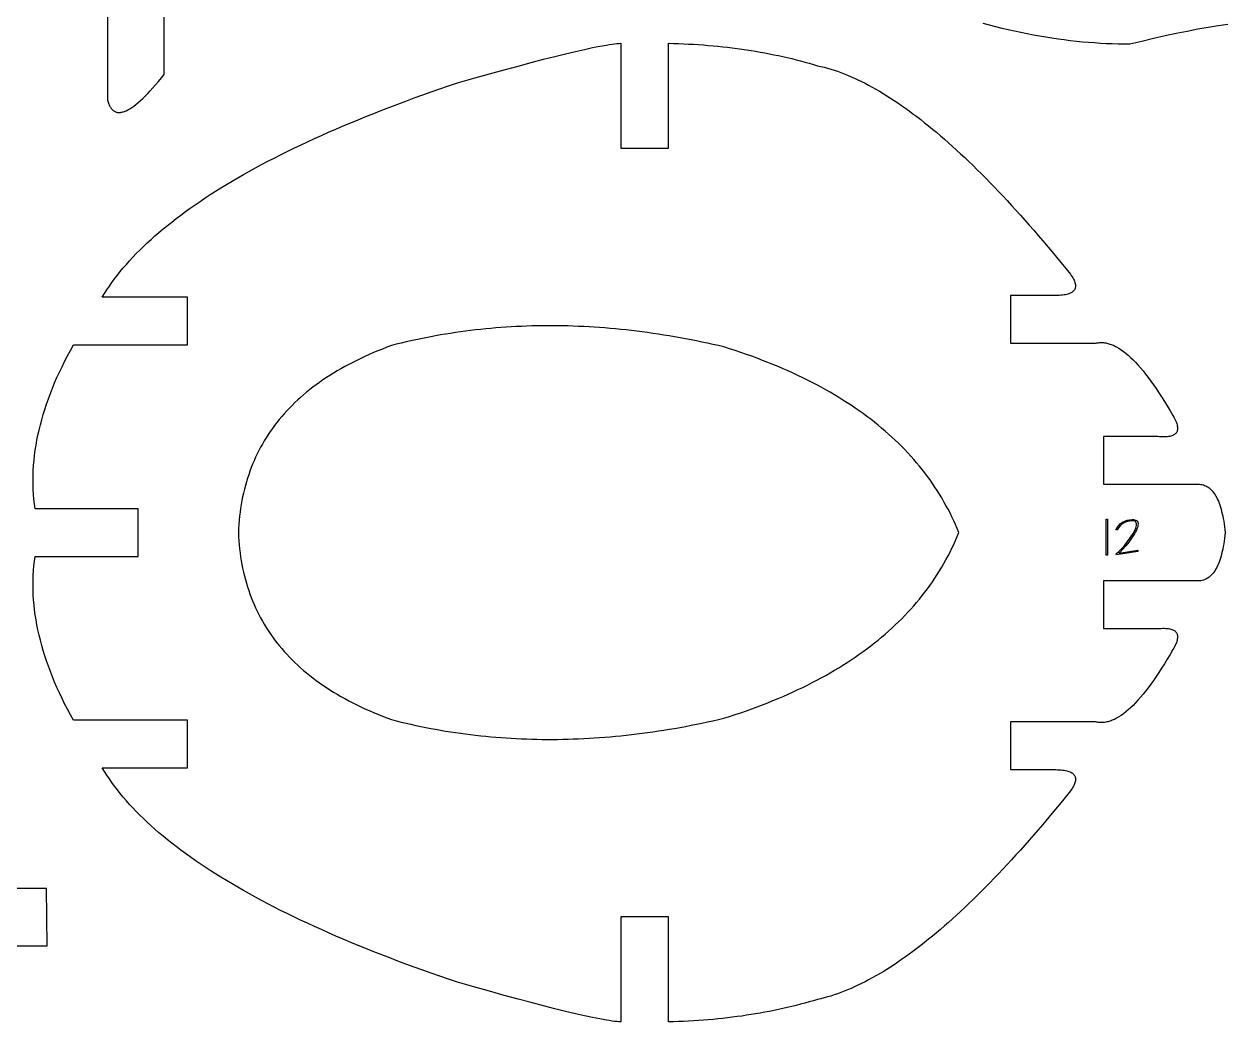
# Model space of a CAD drawing. Extents: x 0.3 to 47.7, y 0.3 to 6.
# Drawn here: x 3.728 to 6.908, y 0.287 to 2.922 of the extents above; entities that cross this region are included whole.
import ezdxf

# ---------------------------------------------------------------- set-up
doc = ezdxf.new("R2010")
doc.units = 0
doc.header["$MEASUREMENT"] = 0
doc.layers.get('0').update_dxf_attribs({"linetype": 'CONTINUOUS'})
doc.layers.add('NUMBERS', color=1, linetype='CONTINUOUS')

msp = doc.modelspace()

# ---------------------------------------------------------------- linework, layer by layer
for points in [[(3.9489, 3.3372), (3.9489, 2.7217), (3.9505, 2.7163), (3.9522, 2.7114), (3.9531, 2.7091), (3.9541, 2.707), (3.9552, 2.705), (3.9563, 2.7031), (3.9574, 2.7013), (3.9586, 2.6996), (3.9599, 2.6981), (3.9612, 2.6967), (3.9625, 2.6954), (3.9639, 2.6942), (3.9654, 2.6931), (3.9669, 2.6922), (3.9685, 2.6914), (3.9701, 2.6907), (3.9717, 2.6901), (3.9734, 2.6897), (3.9752, 2.6893), (3.977, 2.6891), (3.9789, 2.6891), (3.9808, 2.6891), (3.9827, 2.6892), (3.9847, 2.6895), (3.9868, 2.6899), (3.9889, 2.6904), (3.9911, 2.6911), (3.9933, 2.6918), (3.9956, 2.6927), (3.9979, 2.6937), (4.0027, 2.6961), (4.0077, 2.6989), (4.0128, 2.7023), (4.0182, 2.7061), (4.0238, 2.7104), (4.0296, 2.7152), (4.0356, 2.7205), (4.0419, 2.7262), (4.0483, 2.7325), (4.0549, 2.7392), (4.0617, 2.7464), (4.0687, 2.7541), (4.0759, 2.7623), (4.0834, 2.7709), (4.091, 2.7801), (4.0988, 2.7897), (4.0988, 3.2699)], [(6.2609, 2.9248), (6.2779, 2.9204), (6.2948, 2.9161), (6.3116, 2.912), (6.3283, 2.9081), (6.345, 2.9043), (6.3616, 2.9008), (6.3782, 2.8975), (6.3947, 2.8943), (6.4111, 2.8914), (6.4274, 2.8886), (6.4437, 2.886), (6.4599, 2.8836), (6.4761, 2.8815), (6.4921, 2.8795), (6.5082, 2.8776), (6.5241, 2.876), (6.54, 2.8746), (6.5558, 2.8734), (6.5715, 2.8723), (6.5872, 2.8714), (6.6028, 2.8708), (6.6183, 2.8703), (6.6338, 2.87), (6.6491, 2.8699), (6.681, 2.8777), (6.7121, 2.8851), (6.7425, 2.8919), (6.772, 2.8983), (6.8008, 2.9041), (6.8289, 2.9095), (6.8562, 2.9143), (6.8827, 2.9187), (6.8957, 2.9207), (6.9085, 2.9226)], [(3.4053, 0.4888), (3.789, 0.4888), (3.7872, 0.6397), (3.4053, 0.6397)]]:
    msp.add_lwpolyline(points)
for points in [[(6.4538, 0.9537), (6.4586, 0.9536), (6.4631, 0.9534), (6.4675, 0.9531), (6.4716, 0.9526), (6.4755, 0.9521), (6.4791, 0.9515), (6.4825, 0.9507), (6.4857, 0.9499), (6.4886, 0.9489), (6.4913, 0.9478), (6.4938, 0.9467), (6.4961, 0.9454), (6.4981, 0.944), (6.4999, 0.9425), (6.5014, 0.9409), (6.5027, 0.9392), (6.5038, 0.9374), (6.5047, 0.9355), (6.5053, 0.9334), (6.5057, 0.9313), (6.5058, 0.9291), (6.5057, 0.9267), (6.5054, 0.9243), (6.5049, 0.9217), (6.5041, 0.919), (6.5031, 0.9162), (6.5019, 0.9134), (6.5004, 0.9104), (6.4987, 0.9073), (6.4968, 0.9041), (6.4946, 0.9007), (6.4922, 0.8973), (6.4677, 0.867), (6.4434, 0.8376), (6.4193, 0.809), (6.4073, 0.795), (6.3954, 0.7813), (6.3836, 0.7677), (6.3718, 0.7544), (6.3601, 0.7412), (6.3485, 0.7283), (6.3369, 0.7156), (6.3253, 0.7031), (6.3139, 0.6908), (6.3024, 0.6787), (6.2911, 0.6669), (6.2798, 0.6552), (6.2686, 0.6438), (6.2574, 0.6325), (6.2463, 0.6215), (6.2352, 0.6107), (6.2242, 0.6001), (6.2133, 0.5897), (6.2024, 0.5795), (6.1916, 0.5695), (6.1808, 0.5598), (6.1701, 0.5502), (6.1595, 0.5409), (6.1489, 0.5317), (6.1384, 0.5228), (6.1279, 0.5141), (6.1175, 0.5056), (6.1072, 0.4973), (6.0969, 0.4893), (6.0867, 0.4814), (6.0765, 0.4737), (6.0664, 0.4663), (6.0564, 0.4591), (6.0464, 0.452), (6.0365, 0.4452), (6.0266, 0.4386), (6.0168, 0.4322), (6.007, 0.4261), (5.9974, 0.4201), (5.9877, 0.4143), (5.9782, 0.4088), (5.9687, 0.4035), (5.9592, 0.3983), (5.9498, 0.3934), (5.9405, 0.3887), (5.9312, 0.3842), (5.922, 0.3799), (5.9129, 0.3759), (5.9038, 0.372), (5.8947, 0.3684), (5.8858, 0.3649), (5.8769, 0.3617), (5.868, 0.3587), (5.8592, 0.3559), (5.8505, 0.3533), (5.8418, 0.3509), (5.8332, 0.3487), (5.8247, 0.3468), (5.8134, 0.3434), (5.8021, 0.3402), (5.7907, 0.3371), (5.7792, 0.334), (5.7677, 0.3311), (5.7561, 0.3282), (5.7444, 0.3255), (5.7327, 0.3228), (5.7209, 0.3202), (5.709, 0.3178), (5.6971, 0.3154), (5.6851, 0.3131), (5.673, 0.3109), (5.6609, 0.3088), (5.6487, 0.3068), (5.6364, 0.3049), (5.6241, 0.3031), (5.6117, 0.3014), (5.5992, 0.2998), (5.5866, 0.2983), (5.574, 0.2969), (5.5613, 0.2955), (5.5486, 0.2943), (5.5358, 0.2932), (5.5229, 0.2921), (5.5099, 0.2912), (5.4969, 0.2903), (5.4838, 0.2896), (5.4706, 0.2889), (5.4574, 0.2883), (5.4441, 0.2879), (5.4308, 0.2875), (5.4308, 0.5648), (5.3048, 0.5648), (5.3048, 0.2875), (5.2998, 0.2878), (5.2942, 0.2883), (5.2881, 0.289), (5.2814, 0.2899), (5.2742, 0.291), (5.2665, 0.2922), (5.2493, 0.2953), (5.23, 0.2992), (5.2085, 0.3038), (5.1847, 0.3092), (5.1589, 0.3154), (5.1308, 0.3223), (5.1005, 0.33), (5.0681, 0.3384), (5.0334, 0.3476), (4.9966, 0.3576), (4.9576, 0.3683), (4.9164, 0.3798), (4.873, 0.3921), (4.8497, 0.4), (4.8266, 0.408), (4.8038, 0.416), (4.7813, 0.4241), (4.7591, 0.4321), (4.7372, 0.4402), (4.7155, 0.4483), (4.6941, 0.4565), (4.673, 0.4646), (4.6521, 0.4728), (4.6315, 0.4811), (4.6112, 0.4893), (4.5912, 0.4976), (4.5714, 0.5059), (4.552, 0.5143), (4.5328, 0.5227), (4.5138, 0.5311), (4.4952, 0.5395), (4.4768, 0.548), (4.4587, 0.5565), (4.4409, 0.565), (4.4233, 0.5735), (4.4061, 0.5821), (4.3891, 0.5907), (4.3723, 0.5993), (4.3559, 0.608), (4.3397, 0.6167), (4.3238, 0.6254), (4.3082, 0.6341), (4.2929, 0.6429), (4.2778, 0.6517), (4.263, 0.6605), (4.2485, 0.6694), (4.2342, 0.6783), (4.2202, 0.6872), (4.2066, 0.6961), (4.1931, 0.7051), (4.18, 0.7141), (4.1671, 0.7231), (4.1545, 0.7322), (4.1422, 0.7413), (4.1302, 0.7504), (4.1184, 0.7595), (4.1069, 0.7687), (4.0957, 0.7779), (4.0847, 0.7871), (4.0741, 0.7964), (4.0637, 0.8057), (4.0535, 0.815), (4.0437, 0.8243), (4.0341, 0.8337), (4.0248, 0.8431), (4.0158, 0.8525), (4.0071, 0.862), (3.9986, 0.8715), (3.9904, 0.881), (3.9825, 0.8905), (3.9749, 0.9001), (3.9675, 0.9097), (3.9604, 0.9193), (3.9536, 0.929), (3.947, 0.9387), (3.9408, 0.9484), (3.9348, 0.9581), (4.1597, 0.9581), (4.1597, 1.0841), (3.8586, 1.0841), (3.8506, 1.0987), (3.8429, 1.1132), (3.8355, 1.1276), (3.8285, 1.1419), (3.8217, 1.1562), (3.8152, 1.1705), (3.8091, 1.1846), (3.8033, 1.1987), (3.7978, 1.2127), (3.7926, 1.2267), (3.7877, 1.2406), (3.7831, 1.2544), (3.7789, 1.2681), (3.7749, 1.2818), (3.7713, 1.2954), (3.768, 1.309), (3.765, 1.3225), (3.7623, 1.3359), (3.7599, 1.3493), (3.7579, 1.3625), (3.7561, 1.3758), (3.7547, 1.3889), (3.7536, 1.402), (3.7527, 1.415), (3.7522, 1.4279), (3.7521, 1.4408), (3.7522, 1.4536), (3.7526, 1.4664), (3.7534, 1.4791), (3.7545, 1.4917), (3.7558, 1.5042), (3.7575, 1.5167), (4.0294, 1.5167), (4.0294, 1.6427), (3.7575, 1.6427), (3.7558, 1.6552), (3.7545, 1.6677), (3.7534, 1.6803), (3.7526, 1.693), (3.7522, 1.7057), (3.7521, 1.7186), (3.7522, 1.7314), (3.7527, 1.7444), (3.7536, 1.7574), (3.7547, 1.7705), (3.7561, 1.7836), (3.7579, 1.7969), (3.7599, 1.8101), (3.7623, 1.8235), (3.765, 1.8369), (3.768, 1.8504), (3.7713, 1.8639), (3.7749, 1.8776), (3.7789, 1.8913), (3.7831, 1.905), (3.7877, 1.9188), (3.7926, 1.9327), (3.7978, 1.9467), (3.8033, 1.9607), (3.8091, 1.9748), (3.8152, 1.9889), (3.8217, 2.0032), (3.8285, 2.0175), (3.8355, 2.0318), (3.8429, 2.0462), (3.8506, 2.0607), (3.8586, 2.0753), (4.1597, 2.0753), (4.1597, 2.2013), (3.9348, 2.2013), (3.9408, 2.211), (3.947, 2.2207), (3.9536, 2.2304), (3.9604, 2.2401), (3.9675, 2.2497), (3.9749, 2.2593), (3.9825, 2.2689), (3.9904, 2.2784), (3.9986, 2.2879), (4.0071, 2.2974), (4.0158, 2.3069), (4.0248, 2.3163), (4.0341, 2.3257), (4.0437, 2.3351), (4.0535, 2.3444), (4.0637, 2.3537), (4.0741, 2.363), (4.0847, 2.3722), (4.0957, 2.3815), (4.1069, 2.3907), (4.1184, 2.3998), (4.1302, 2.409), (4.1422, 2.4181), (4.1545, 2.4272), (4.1671, 2.4362), (4.18, 2.4453), (4.1931, 2.4543), (4.2066, 2.4633), (4.2202, 2.4722), (4.2342, 2.4811), (4.2485, 2.49), (4.263, 2.4989), (4.2778, 2.5077), (4.2929, 2.5165), (4.3082, 2.5253), (4.3238, 2.534), (4.3397, 2.5427), (4.3559, 2.5514), (4.3723, 2.5601), (4.3891, 2.5687), (4.4061, 2.5773), (4.4233, 2.5859), (4.4409, 2.5944), (4.4587, 2.6029), (4.4768, 2.6114), (4.4952, 2.6199), (4.5138, 2.6283), (4.5328, 2.6367), (4.552, 2.6451), (4.5714, 2.6534), (4.5912, 2.6618), (4.6112, 2.67), (4.6315, 2.6783), (4.6521, 2.6865), (4.673, 2.6947), (4.6941, 2.7029), (4.7155, 2.7111), (4.7372, 2.7192), (4.7591, 2.7273), (4.7813, 2.7353), (4.8038, 2.7434), (4.8266, 2.7514), (4.8497, 2.7594), (4.873, 2.7673), (4.9164, 2.7796), (4.9576, 2.791), (4.9966, 2.8018), (5.0334, 2.8117), (5.0681, 2.821), (5.1005, 2.8294), (5.1308, 2.8371), (5.1589, 2.844), (5.1847, 2.8501), (5.2085, 2.8555), (5.23, 2.8602), (5.2493, 2.864), (5.2665, 2.8671), (5.2742, 2.8684), (5.2814, 2.8695), (5.2881, 2.8704), (5.2942, 2.8711), (5.2998, 2.8716), (5.3048, 2.8719), (5.3048, 2.5946), (5.4308, 2.5946), (5.4308, 2.8719), (5.4441, 2.8715), (5.4574, 2.871), (5.4706, 2.8705), (5.4838, 2.8698), (5.4969, 2.8691), (5.5099, 2.8682), (5.5229, 2.8673), (5.5358, 2.8662), (5.5486, 2.8651), (5.5613, 2.8639), (5.574, 2.8625), (5.5866, 2.8611), (5.5992, 2.8596), (5.6117, 2.858), (5.6241, 2.8563), (5.6364, 2.8545), (5.6487, 2.8526), (5.6609, 2.8506), (5.673, 2.8485), (5.6851, 2.8463), (5.6971, 2.844), (5.709, 2.8416), (5.7209, 2.8392), (5.7327, 2.8366), (5.7444, 2.8339), (5.7561, 2.8312), (5.7677, 2.8283), (5.7792, 2.8254), (5.7907, 2.8223), (5.8021, 2.8192), (5.8134, 2.816), (5.8247, 2.8126), (5.8332, 2.8107), (5.8418, 2.8085), (5.8505, 2.8061), (5.8592, 2.8035), (5.868, 2.8007), (5.8769, 2.7977), (5.8858, 2.7945), (5.8947, 2.791), (5.9038, 2.7874), (5.9129, 2.7835), (5.922, 2.7794), (5.9312, 2.7752), (5.9405, 2.7707), (5.9498, 2.766), (5.9592, 2.7611), (5.9687, 2.7559), (5.9782, 2.7506), (5.9877, 2.7451), (5.9974, 2.7393), (6.007, 2.7333), (6.0168, 2.7272), (6.0266, 2.7208), (6.0365, 2.7142), (6.0464, 2.7074), (6.0564, 2.7003), (6.0664, 2.6931), (6.0765, 2.6857), (6.0867, 2.678), (6.0969, 2.6701), (6.1072, 2.6621), (6.1175, 2.6538), (6.1279, 2.6453), (6.1384, 2.6366), (6.1489, 2.6277), (6.1595, 2.6185), (6.1701, 2.6092), (6.1808, 2.5996), (6.1916, 2.5899), (6.2024, 2.5799), (6.2133, 2.5697), (6.2242, 2.5593), (6.2352, 2.5487), (6.2463, 2.5379), (6.2574, 2.5269), (6.2686, 2.5156), (6.2798, 2.5042), (6.2911, 2.4925), (6.3024, 2.4807), (6.3139, 2.4686), (6.3253, 2.4563), (6.3369, 2.4438), (6.3485, 2.4311), (6.3601, 2.4181), (6.3718, 2.405), (6.3836, 2.3917), (6.3954, 2.3781), (6.4073, 2.3643), (6.4193, 2.3504), (6.4434, 2.3218), (6.4677, 2.2923), (6.4922, 2.2621), (6.4946, 2.2586), (6.4968, 2.2553), (6.4987, 2.2521), (6.5004, 2.249), (6.5019, 2.246), (6.5031, 2.2432), (6.5041, 2.2404), (6.5049, 2.2377), (6.5054, 2.2351), (6.5057, 2.2327), (6.5058, 2.2303), (6.5057, 2.2281), (6.5053, 2.226), (6.5047, 2.2239), (6.5038, 2.222), (6.5027, 2.2202), (6.5014, 2.2185), (6.4999, 2.2169), (6.4981, 2.2154), (6.4961, 2.214), (6.4938, 2.2127), (6.4913, 2.2115), (6.4886, 2.2105), (6.4857, 2.2095), (6.4825, 2.2087), (6.4791, 2.2079), (6.4755, 2.2073), (6.4716, 2.2068), (6.4675, 2.2063), (6.4631, 2.206), (6.4586, 2.2058), (6.4538, 2.2057), (6.3337, 2.2057), (6.3337, 2.0797), (6.5587, 2.0797), (6.5613, 2.0803), (6.5639, 2.0808), (6.5665, 2.0811), (6.5692, 2.0814), (6.5719, 2.0815), (6.5746, 2.0815), (6.5773, 2.0814), (6.58, 2.0812), (6.5828, 2.0809), (6.5856, 2.0804), (6.5884, 2.0799), (6.5912, 2.0792), (6.594, 2.0785), (6.5968, 2.0776), (6.5997, 2.0766), (6.6026, 2.0754), (6.6055, 2.0742), (6.6084, 2.0729), (6.6114, 2.0714), (6.6143, 2.0698), (6.6203, 2.0664), (6.6264, 2.0624), (6.6325, 2.058), (6.6387, 2.0532), (6.645, 2.0479), (6.6513, 2.0422), (6.6578, 2.036), (6.6643, 2.0293), (6.6709, 2.0222), (6.6775, 2.0147), (6.6842, 2.0066), (6.691, 1.9982), (6.6979, 1.9893), (6.7049, 1.9799), (6.7119, 1.9701), (6.719, 1.9598), (6.7262, 1.949), (6.7334, 1.9379), (6.7408, 1.9262), (6.7482, 1.9141), (6.7557, 1.9016), (6.7632, 1.8886), (6.7655, 1.8847), (6.7675, 1.881), (6.7693, 1.8774), (6.7708, 1.8739), (6.7722, 1.8706), (6.7733, 1.8674), (6.7742, 1.8644), (6.7748, 1.8615), (6.7752, 1.8587), (6.7755, 1.8561), (6.7754, 1.8536), (6.7752, 1.8512), (6.7747, 1.849), (6.774, 1.847), (6.7731, 1.845), (6.772, 1.8432), (6.7706, 1.8416), (6.769, 1.84), (6.7672, 1.8387), (6.7651, 1.8374), (6.7629, 1.8363), (6.7604, 1.8353), (6.7577, 1.8345), (6.7547, 1.8338), (6.7515, 1.8333), (6.7481, 1.8329), (6.7445, 1.8326), (6.7407, 1.8325), (6.7366, 1.8325), (6.7323, 1.8326), (6.7278, 1.8329), (6.723, 1.8333), (6.58, 1.8333), (6.58, 1.7073), (6.8297, 1.7073), (6.8333, 1.7072), (6.8368, 1.7069), (6.8402, 1.7063), (6.8436, 1.7054), (6.8469, 1.7043), (6.85, 1.703), (6.8531, 1.7014), (6.8561, 1.6995), (6.859, 1.6974), (6.8618, 1.6951), (6.8646, 1.6925), (6.8672, 1.6896), (6.8697, 1.6865), (6.8722, 1.6832), (6.8746, 1.6795), (6.8769, 1.6757), (6.8791, 1.6716), (6.8812, 1.6672), (6.8832, 1.6626), (6.8851, 1.6577), (6.887, 1.6526), (6.8887, 1.6472), (6.8904, 1.6416), (6.8919, 1.6357), (6.8934, 1.6296), (6.8948, 1.6232), (6.8961, 1.6166), (6.8974, 1.6097), (6.8985, 1.6026), (6.8995, 1.5952), (6.9005, 1.5876), (6.9013, 1.5797), (6.9005, 1.5718), (6.8995, 1.5642), (6.8985, 1.5568), (6.8974, 1.5497), (6.8961, 1.5428), (6.8948, 1.5362), (6.8934, 1.5298), (6.8919, 1.5237), (6.8904, 1.5178), (6.8887, 1.5122), (6.887, 1.5068), (6.8851, 1.5017), (6.8832, 1.4968), (6.8812, 1.4922), (6.8791, 1.4878), (6.8769, 1.4837), (6.8746, 1.4798), (6.8722, 1.4762), (6.8697, 1.4729), (6.8672, 1.4698), (6.8646, 1.4669), (6.8618, 1.4643), (6.859, 1.462), (6.8561, 1.4598), (6.8531, 1.458), (6.85, 1.4564), (6.8469, 1.455), (6.8436, 1.4539), (6.8402, 1.4531), (6.8368, 1.4525), (6.8333, 1.4522), (6.8297, 1.4521), (6.58, 1.4521), (6.58, 1.3261), (6.723, 1.3261), (6.7278, 1.3265), (6.7323, 1.3268), (6.7366, 1.3269), (6.7407, 1.3269), (6.7445, 1.3268), (6.7481, 1.3265), (6.7515, 1.3261), (6.7547, 1.3256), (6.7577, 1.3249), (6.7604, 1.324), (6.7629, 1.3231), (6.7651, 1.322), (6.7672, 1.3207), (6.769, 1.3193), (6.7706, 1.3178), (6.772, 1.3162), (6.7731, 1.3144), (6.774, 1.3124), (6.7747, 1.3104), (6.7752, 1.3081), (6.7754, 1.3058), (6.7755, 1.3033), (6.7752, 1.3007), (6.7748, 1.2979), (6.7742, 1.295), (6.7733, 1.292), (6.7722, 1.2888), (6.7708, 1.2855), (6.7693, 1.282), (6.7675, 1.2784), (6.7655, 1.2747), (6.7632, 1.2708), (6.7557, 1.2578), (6.7482, 1.2452), (6.7408, 1.2332), (6.7334, 1.2215), (6.7262, 1.2103), (6.719, 1.1996), (6.7119, 1.1893), (6.7049, 1.1795), (6.6979, 1.1701), (6.691, 1.1612), (6.6842, 1.1527), (6.6775, 1.1447), (6.6709, 1.1372), (6.6643, 1.1301), (6.6578, 1.1234), (6.6513, 1.1172), (6.645, 1.1115), (6.6387, 1.1062), (6.6325, 1.1013), (6.6264, 1.097), (6.6203, 1.093), (6.6143, 1.0895), (6.6114, 1.088), (6.6084, 1.0865), (6.6055, 1.0852), (6.6026, 1.0839), (6.5997, 1.0828), (6.5968, 1.0818), (6.594, 1.0809), (6.5912, 1.0802), (6.5884, 1.0795), (6.5856, 1.0789), (6.5828, 1.0785), (6.58, 1.0782), (6.5773, 1.078), (6.5746, 1.0779), (6.5719, 1.0779), (6.5692, 1.078), (6.5665, 1.0783), (6.5639, 1.0786), (6.5613, 1.0791), (6.5587, 1.0797), (6.3337, 1.0797), (6.3337, 0.9537)], [(6.1976, 1.5797), (6.1933, 1.5902), (6.1888, 1.6006), (6.1841, 1.611), (6.1793, 1.6212), (6.1743, 1.6314), (6.1691, 1.6414), (6.1637, 1.6514), (6.1582, 1.6613), (6.1525, 1.6711), (6.1466, 1.6808), (6.1406, 1.6904), (6.1344, 1.6999), (6.128, 1.7094), (6.1215, 1.7187), (6.1148, 1.728), (6.1079, 1.7371), (6.1008, 1.7462), (6.0936, 1.7552), (6.0862, 1.764), (6.0786, 1.7728), (6.0709, 1.7815), (6.063, 1.7902), (6.0549, 1.7987), (6.0467, 1.8071), (6.0382, 1.8155), (6.0296, 1.8237), (6.0209, 1.8319), (6.012, 1.8399), (6.0029, 1.8479), (5.9936, 1.8558), (5.9842, 1.8636), (5.9745, 1.8713), (5.9648, 1.8789), (5.9548, 1.8865), (5.9447, 1.8939), (5.9344, 1.9012), (5.9239, 1.9085), (5.9133, 1.9157), (5.9025, 1.9227), (5.8915, 1.9297), (5.8804, 1.9366), (5.8691, 1.9434), (5.8576, 1.9501), (5.8459, 1.9567), (5.8341, 1.9633), (5.8221, 1.9697), (5.81, 1.976), (5.7976, 1.9823), (5.7851, 1.9885), (5.7725, 1.9945), (5.7596, 2.0005), (5.7466, 2.0064), (5.7334, 2.0122), (5.7201, 2.0179), (5.7065, 2.0235), (5.6928, 2.0291), (5.679, 2.0345), (5.6649, 2.0399), (5.6507, 2.0451), (5.6364, 2.0503), (5.6218, 2.0554), (5.6071, 2.0603), (5.5922, 2.0652), (5.5772, 2.07), (5.5626, 2.0734), (5.548, 2.0767), (5.5335, 2.0799), (5.519, 2.0829), (5.5045, 2.0859), (5.4901, 2.0887), (5.4756, 2.0915), (5.4613, 2.0941), (5.4469, 2.0967), (5.4325, 2.0991), (5.4182, 2.1014), (5.404, 2.1036), (5.3897, 2.1057), (5.3755, 2.1077), (5.3613, 2.1096), (5.3471, 2.1114), (5.3329, 2.1131), (5.3188, 2.1147), (5.3047, 2.1162), (5.2907, 2.1176), (5.2766, 2.1188), (5.2626, 2.12), (5.2486, 2.1211), (5.2347, 2.122), (5.2207, 2.1228), (5.2068, 2.1236), (5.193, 2.1242), (5.1791, 2.1248), (5.1653, 2.1252), (5.1515, 2.1255), (5.1377, 2.1257), (5.124, 2.1258), (5.1103, 2.1258), (5.0966, 2.1257), (5.0829, 2.1255), (5.0693, 2.1252), (5.0557, 2.1248), (5.0421, 2.1242), (5.0286, 2.1236), (5.0151, 2.1229), (5.0016, 2.122), (4.9881, 2.1211), (4.9747, 2.12), (4.9612, 2.1189), (4.9479, 2.1176), (4.9345, 2.1162), (4.9212, 2.1148), (4.9079, 2.1132), (4.8946, 2.1115), (4.8813, 2.1097), (4.8681, 2.1078), (4.8549, 2.1058), (4.8418, 2.1037), (4.8286, 2.1015), (4.8155, 2.0992), (4.8024, 2.0967), (4.7894, 2.0942), (4.7763, 2.0916), (4.7633, 2.0888), (4.7504, 2.086), (4.7374, 2.083), (4.7245, 2.08), (4.7116, 2.0768), (4.6987, 2.0735), (4.6866, 2.069), (4.6747, 2.0644), (4.6629, 2.0596), (4.6514, 2.0548), (4.64, 2.0498), (4.6288, 2.0448), (4.6178, 2.0397), (4.607, 2.0344), (4.5964, 2.0291), (4.5859, 2.0236), (4.5756, 2.0181), (4.5655, 2.0124), (4.5556, 2.0067), (4.5459, 2.0008), (4.5364, 1.9949), (4.527, 1.9888), (4.5179, 1.9827), (4.5089, 1.9764), (4.5001, 1.9701), (4.4915, 1.9636), (4.483, 1.9571), (4.4748, 1.9504), (4.4667, 1.9436), (4.4588, 1.9368), (4.4512, 1.9298), (4.4436, 1.9228), (4.4363, 1.9156), (4.4292, 1.9083), (4.4222, 1.901), (4.4154, 1.8935), (4.4088, 1.886), (4.4024, 1.8783), (4.3962, 1.8705), (4.3902, 1.8627), (4.3843, 1.8547), (4.3786, 1.8466), (4.3731, 1.8385), (4.3678, 1.8302), (4.3627, 1.8218), (4.3578, 1.8133), (4.353, 1.8048), (4.3484, 1.7961), (4.344, 1.7873), (4.3398, 1.7784), (4.3358, 1.7695), (4.332, 1.7604), (4.3283, 1.7512), (4.3249, 1.7419), (4.3216, 1.7325), (4.3185, 1.7231), (4.3156, 1.7135), (4.3128, 1.7038), (4.3103, 1.694), (4.3079, 1.6841), (4.3057, 1.6741), (4.3037, 1.664), (4.3019, 1.6538), (4.3003, 1.6436), (4.2988, 1.6332), (4.2976, 1.6227), (4.2965, 1.6121), (4.2956, 1.6014), (4.2949, 1.5906), (4.2944, 1.5797), (4.2949, 1.5688), (4.2956, 1.558), (4.2965, 1.5473), (4.2976, 1.5367), (4.2988, 1.5262), (4.3003, 1.5158), (4.3019, 1.5055), (4.3037, 1.4954), (4.3057, 1.4853), (4.3079, 1.4753), (4.3103, 1.4654), (4.3128, 1.4556), (4.3156, 1.4459), (4.3185, 1.4363), (4.3216, 1.4269), (4.3249, 1.4175), (4.3283, 1.4082), (4.332, 1.399), (4.3358, 1.3899), (4.3398, 1.381), (4.344, 1.3721), (4.3484, 1.3633), (4.353, 1.3546), (4.3578, 1.3461), (4.3627, 1.3376), (4.3678, 1.3292), (4.3731, 1.3209), (4.3786, 1.3128), (4.3843, 1.3047), (4.3902, 1.2967), (4.3962, 1.2889), (4.4024, 1.2811), (4.4088, 1.2734), (4.4154, 1.2659), (4.4222, 1.2584), (4.4292, 1.251), (4.4363, 1.2438), (4.4436, 1.2366), (4.4512, 1.2296), (4.4588, 1.2226), (4.4667, 1.2157), (4.4748, 1.209), (4.483, 1.2023), (4.4915, 1.1958), (4.5001, 1.1893), (4.5089, 1.183), (4.5179, 1.1767), (4.527, 1.1706), (4.5364, 1.1645), (4.5459, 1.1586), (4.5556, 1.1527), (4.5655, 1.147), (4.5756, 1.1413), (4.5859, 1.1358), (4.5964, 1.1303), (4.607, 1.125), (4.6178, 1.1197), (4.6288, 1.1146), (4.64, 1.1096), (4.6514, 1.1046), (4.6629, 1.0998), (4.6747, 1.095), (4.6866, 1.0904), (4.6987, 1.0859), (4.7116, 1.0826), (4.7245, 1.0794), (4.7374, 1.0764), (4.7504, 1.0734), (4.7633, 1.0706), (4.7763, 1.0678), (4.7894, 1.0652), (4.8024, 1.0627), (4.8155, 1.0602), (4.8286, 1.0579), (4.8418, 1.0557), (4.8549, 1.0536), (4.8681, 1.0516), (4.8813, 1.0497), (4.8946, 1.0479), (4.9079, 1.0462), (4.9212, 1.0446), (4.9345, 1.0432), (4.9479, 1.0418), (4.9612, 1.0405), (4.9747, 1.0394), (4.9881, 1.0383), (5.0016, 1.0374), (5.0151, 1.0365), (5.0286, 1.0358), (5.0421, 1.0351), (5.0557, 1.0346), (5.0693, 1.0342), (5.0829, 1.0339), (5.0966, 1.0337), (5.1103, 1.0336), (5.124, 1.0336), (5.1377, 1.0337), (5.1515, 1.0339), (5.1653, 1.0342), (5.1791, 1.0346), (5.193, 1.0352), (5.2068, 1.0358), (5.2207, 1.0365), (5.2347, 1.0374), (5.2486, 1.0383), (5.2626, 1.0394), (5.2766, 1.0406), (5.2907, 1.0418), (5.3047, 1.0432), (5.3188, 1.0447), (5.3329, 1.0463), (5.3471, 1.048), (5.3613, 1.0497), (5.3755, 1.0516), (5.3897, 1.0537), (5.404, 1.0558), (5.4182, 1.058), (5.4325, 1.0603), (5.4469, 1.0627), (5.4613, 1.0653), (5.4756, 1.0679), (5.4901, 1.0707), (5.5045, 1.0735), (5.519, 1.0765), (5.5335, 1.0795), (5.548, 1.0827), (5.5626, 1.086), (5.5772, 1.0893), (5.5922, 1.0942), (5.6071, 1.099), (5.6218, 1.104), (5.6364, 1.1091), (5.6507, 1.1143), (5.6649, 1.1195), (5.679, 1.1249), (5.6928, 1.1303), (5.7065, 1.1359), (5.7201, 1.1415), (5.7334, 1.1472), (5.7466, 1.153), (5.7596, 1.1589), (5.7725, 1.1649), (5.7851, 1.1709), (5.7976, 1.1771), (5.81, 1.1834), (5.8221, 1.1897), (5.8341, 1.1961), (5.8459, 1.2027), (5.8576, 1.2093), (5.8691, 1.216), (5.8804, 1.2228), (5.8915, 1.2297), (5.9025, 1.2367), (5.9133, 1.2437), (5.9239, 1.2509), (5.9344, 1.2582), (5.9447, 1.2655), (5.9548, 1.2729), (5.9648, 1.2805), (5.9745, 1.2881), (5.9842, 1.2958), (5.9936, 1.3036), (6.0029, 1.3115), (6.012, 1.3194), (6.0209, 1.3275), (6.0296, 1.3357), (6.0382, 1.3439), (6.0467, 1.3523), (6.0549, 1.3607), (6.063, 1.3692), (6.0709, 1.3778), (6.0786, 1.3865), (6.0862, 1.3953), (6.0936, 1.4042), (6.1008, 1.4132), (6.1079, 1.4223), (6.1148, 1.4314), (6.1215, 1.4407), (6.128, 1.45), (6.1344, 1.4595), (6.1406, 1.469), (6.1466, 1.4786), (6.1525, 1.4883), (6.1582, 1.4981), (6.1637, 1.508), (6.1691, 1.5179), (6.1743, 1.528), (6.1793, 1.5382), (6.1841, 1.5484), (6.1888, 1.5587), (6.1933, 1.5692)]]:
    msp.add_lwpolyline(points, close=True)
at = {"layer": 'NUMBERS'}
for points in [[(6.5904, 1.52), (6.587, 1.52), (6.587, 1.6153), (6.5904, 1.6153)], [(6.6712, 1.6024), (6.6709, 1.5989), (6.6701, 1.5951), (6.6687, 1.5909), (6.6668, 1.5864), (6.6644, 1.5814), (6.6614, 1.5762), (6.6538, 1.5645), (6.6465, 1.5545), (6.6388, 1.5449), (6.6309, 1.5359), (6.6227, 1.5273), (6.6209, 1.5256), (6.6705, 1.5335), (6.6705, 1.5299), (6.614, 1.5208), (6.6129, 1.5234), (6.6201, 1.5299), (6.628, 1.538), (6.6357, 1.5467), (6.6433, 1.5561), (6.6506, 1.5662), (6.6579, 1.5774), (6.6631, 1.587), (6.6649, 1.5913), (6.6662, 1.5951), (6.667, 1.5986), (6.6673, 1.6017), (6.6671, 1.6039), (6.6665, 1.6058), (6.6656, 1.6074), (6.6643, 1.6087), (6.6627, 1.6097), (6.6606, 1.6104), (6.6582, 1.6107), (6.6555, 1.6108), (6.6491, 1.6102), (6.6431, 1.6089), (6.6375, 1.607), (6.6324, 1.6044), (6.6277, 1.6011), (6.6234, 1.5971), (6.6195, 1.5925), (6.6161, 1.5872), (6.612, 1.5872), (6.6159, 1.5934), (6.6203, 1.5987), (6.6251, 1.6033), (6.6303, 1.6071), (6.6359, 1.6101), (6.642, 1.6123), (6.6485, 1.6137), (6.6555, 1.6143), (6.659, 1.6142), (6.6621, 1.6137), (6.6648, 1.6127), (6.6671, 1.6112), (6.6689, 1.6095), (6.6702, 1.6074), (6.671, 1.605)]]:
    msp.add_lwpolyline(points, close=True, dxfattribs=at)

doc.saveas('drawing.dxf')
